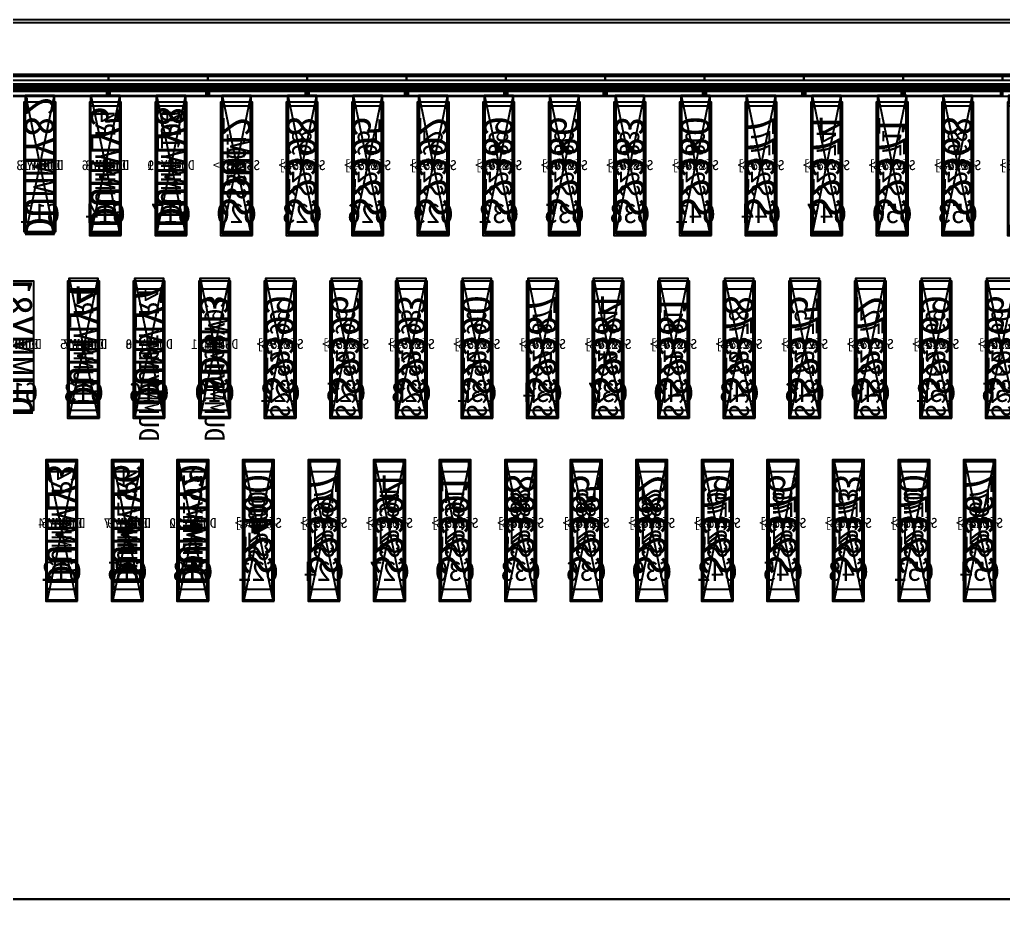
# Model space of a CAD drawing. Header units: millimetres. Extents: x 427 to 2444, y 137 to 817.
# Drawn here: x 1588.9266 to 1589.4217, y 288.8134 to 289.2604 of the extents above; entities that cross this region are included whole.
import ezdxf
from ezdxf.enums import TextEntityAlignment as Align

# ---------------------------------------------------------------- set-up
doc = ezdxf.new("R2010")
doc.units = ezdxf.units.MM
for name, color, linetype in [('L0', 211, 'Continuous'), ('L102', 91, 'Continuous'), ('L114', 213, 'Continuous'), ('L240', 60, 'Continuous'), ('L241', 200, 'Continuous'), ('L242', 51, 'Continuous'), ('L245', 53, 'Continuous'), ('L246', 93, 'Continuous'), ('L247', 13, 'Continuous'), ('L59', 140, 'Continuous'), ('L63', 4, 'Continuous'), ('L98', 150, 'Continuous')]:
    doc.layers.add(name, color=color, linetype=linetype)
doc.styles.add('txt', font='simhei.ttf')

# ---------------------------------------------------------------- blocks, each defined once
blk = doc.blocks.new('HX8394_F_PAD')
at = {"layer": 'L0'}
blk.add_lwpolyline([(-13.86, -0.4025), (-13.86, 0.4025), (13.86, 0.4025), (13.86, -0.4025), (-13.86, -0.4025)], close=True, dxfattribs=at)
at = {"layer": 'L241'}
blk.add_lwpolyline([(-13.9, -0.435), (-13.9, 0.435), (13.9, 0.435), (13.9, -0.435), (-13.9, -0.435)], close=True, dxfattribs=at)
at = {"layer": 'L242'}
for points in [[(13.166, 0.3285), (13.1645, 0.33), (13.1645, 0.392), (13.166, 0.3935), (13.179, 0.3935), (13.1805, 0.392), (13.1805, 0.33), (13.179, 0.3285), (13.166, 0.3285)], [(13.199, 0.3285), (13.1975, 0.33), (13.1975, 0.392), (13.199, 0.3935), (13.212, 0.3935), (13.2135, 0.392), (13.2135, 0.33), (13.212, 0.3285), (13.199, 0.3285)], [(13.232, 0.3285), (13.2305, 0.33), (13.2305, 0.392), (13.232, 0.3935), (13.245, 0.3935), (13.2465, 0.392), (13.2465, 0.33), (13.245, 0.3285), (13.232, 0.3285)], [(13.265, 0.3285), (13.2635, 0.33), (13.2635, 0.392), (13.265, 0.3935), (13.278, 0.3935), (13.2795, 0.392), (13.2795, 0.33), (13.278, 0.3285), (13.265, 0.3285)], [(13.298, 0.3285), (13.2965, 0.33), (13.2965, 0.392), (13.298, 0.3935), (13.311, 0.3935), (13.3125, 0.392), (13.3125, 0.33), (13.311, 0.3285), (13.298, 0.3285)], [(13.331, 0.3285), (13.3295, 0.33), (13.3295, 0.392), (13.331, 0.3935), (13.344, 0.3935), (13.3455, 0.392), (13.3455, 0.33), (13.344, 0.3285), (13.331, 0.3285)], [(13.364, 0.3285), (13.3625, 0.33), (13.3625, 0.392), (13.364, 0.3935), (13.377, 0.3935), (13.3785, 0.392), (13.3785, 0.33), (13.377, 0.3285), (13.364, 0.3285)], [(13.397, 0.3285), (13.3955, 0.33), (13.3955, 0.392), (13.397, 0.3935), (13.41, 0.3935), (13.4115, 0.392), (13.4115, 0.33), (13.41, 0.3285), (13.397, 0.3285)], [(13.43, 0.3285), (13.4285, 0.33), (13.4285, 0.392), (13.43, 0.3935), (13.443, 0.3935), (13.4445, 0.392), (13.4445, 0.33), (13.443, 0.3285), (13.43, 0.3285)], [(13.463, 0.3285), (13.4615, 0.33), (13.4615, 0.392), (13.463, 0.3935), (13.476, 0.3935), (13.4775, 0.392), (13.4775, 0.33), (13.476, 0.3285), (13.463, 0.3285)], [(13.496, 0.3285), (13.4945, 0.33), (13.4945, 0.392), (13.496, 0.3935), (13.509, 0.3935), (13.5105, 0.392), (13.5105, 0.33), (13.509, 0.3285), (13.496, 0.3285)], [(13.529, 0.3285), (13.5275, 0.33), (13.5275, 0.392), (13.529, 0.3935), (13.542, 0.3935), (13.5435, 0.392), (13.5435, 0.33), (13.542, 0.3285), (13.529, 0.3285)], [(13.562, 0.3285), (13.5605, 0.33), (13.5605, 0.392), (13.562, 0.3935), (13.575, 0.3935), (13.5765, 0.392), (13.5765, 0.33), (13.575, 0.3285), (13.562, 0.3285)], [(13.595, 0.3285), (13.5935, 0.33), (13.5935, 0.392), (13.595, 0.3935), (13.608, 0.3935), (13.6095, 0.392), (13.6095, 0.33), (13.608, 0.3285), (13.595, 0.3285)], [(13.144, 0.2385), (13.1425, 0.24), (13.1425, 0.302), (13.144, 0.3035), (13.157, 0.3035), (13.1585, 0.302), (13.1585, 0.24), (13.157, 0.2385), (13.144, 0.2385)], [(13.177, 0.2385), (13.1755, 0.24), (13.1755, 0.302), (13.177, 0.3035), (13.19, 0.3035), (13.1915, 0.302), (13.1915, 0.24), (13.19, 0.2385), (13.177, 0.2385)], [(13.21, 0.2385), (13.2085, 0.24), (13.2085, 0.302), (13.21, 0.3035), (13.223, 0.3035), (13.2245, 0.302), (13.2245, 0.24), (13.223, 0.2385), (13.21, 0.2385)], [(13.243, 0.2385), (13.2415, 0.24), (13.2415, 0.302), (13.243, 0.3035), (13.256, 0.3035), (13.2575, 0.302), (13.2575, 0.24), (13.256, 0.2385), (13.243, 0.2385)], [(13.276, 0.2385), (13.2745, 0.24), (13.2745, 0.302), (13.276, 0.3035), (13.289, 0.3035), (13.2905, 0.302), (13.2905, 0.24), (13.289, 0.2385), (13.276, 0.2385)], [(13.309, 0.2385), (13.3075, 0.24), (13.3075, 0.302), (13.309, 0.3035), (13.322, 0.3035), (13.3235, 0.302), (13.3235, 0.24), (13.322, 0.2385), (13.309, 0.2385)], [(13.342, 0.2385), (13.3405, 0.24), (13.3405, 0.302), (13.342, 0.3035), (13.355, 0.3035), (13.3565, 0.302), (13.3565, 0.24), (13.355, 0.2385), (13.342, 0.2385)], [(13.375, 0.2385), (13.3735, 0.24), (13.3735, 0.302), (13.375, 0.3035), (13.388, 0.3035), (13.3895, 0.302), (13.3895, 0.24), (13.388, 0.2385), (13.375, 0.2385)], [(13.408, 0.2385), (13.4065, 0.24), (13.4065, 0.302), (13.408, 0.3035), (13.421, 0.3035), (13.4225, 0.302), (13.4225, 0.24), (13.421, 0.2385), (13.408, 0.2385)], [(13.441, 0.2385), (13.4395, 0.24), (13.4395, 0.302), (13.441, 0.3035), (13.454, 0.3035), (13.4555, 0.302), (13.4555, 0.24), (13.454, 0.2385), (13.441, 0.2385)], [(13.474, 0.2385), (13.4725, 0.24), (13.4725, 0.302), (13.474, 0.3035), (13.487, 0.3035), (13.4885, 0.302), (13.4885, 0.24), (13.487, 0.2385), (13.474, 0.2385)], [(13.507, 0.2385), (13.5055, 0.24), (13.5055, 0.302), (13.507, 0.3035), (13.52, 0.3035), (13.5215, 0.302), (13.5215, 0.24), (13.52, 0.2385), (13.507, 0.2385)], [(13.54, 0.2385), (13.5385, 0.24), (13.5385, 0.302), (13.54, 0.3035), (13.553, 0.3035), (13.5545, 0.302), (13.5545, 0.24), (13.553, 0.2385), (13.54, 0.2385)], [(13.573, 0.2385), (13.5715, 0.24), (13.5715, 0.302), (13.573, 0.3035), (13.586, 0.3035), (13.5875, 0.302), (13.5875, 0.24), (13.586, 0.2385), (13.573, 0.2385)], [(13.606, 0.2385), (13.6045, 0.24), (13.6045, 0.302), (13.606, 0.3035), (13.619, 0.3035), (13.6205, 0.302), (13.6205, 0.24), (13.619, 0.2385), (13.606, 0.2385)], [(13.155, 0.1485), (13.1535, 0.15), (13.1535, 0.212), (13.155, 0.2135), (13.168, 0.2135), (13.1695, 0.212), (13.1695, 0.15), (13.168, 0.1485), (13.155, 0.1485)], [(13.188, 0.1485), (13.1865, 0.15), (13.1865, 0.212), (13.188, 0.2135), (13.201, 0.2135), (13.2025, 0.212), (13.2025, 0.15), (13.201, 0.1485), (13.188, 0.1485)], [(13.221, 0.1485), (13.2195, 0.15), (13.2195, 0.212), (13.221, 0.2135), (13.234, 0.2135), (13.2355, 0.212), (13.2355, 0.15), (13.234, 0.1485), (13.221, 0.1485)], [(13.254, 0.1485), (13.2525, 0.15), (13.2525, 0.212), (13.254, 0.2135), (13.267, 0.2135), (13.2685, 0.212), (13.2685, 0.15), (13.267, 0.1485), (13.254, 0.1485)], [(13.287, 0.1485), (13.2855, 0.15), (13.2855, 0.212), (13.287, 0.2135), (13.3, 0.2135), (13.3015, 0.212), (13.3015, 0.15), (13.3, 0.1485), (13.287, 0.1485)], [(13.32, 0.1485), (13.3185, 0.15), (13.3185, 0.212), (13.32, 0.2135), (13.333, 0.2135), (13.3345, 0.212), (13.3345, 0.15), (13.333, 0.1485), (13.32, 0.1485)], [(13.353, 0.1485), (13.3515, 0.15), (13.3515, 0.212), (13.353, 0.2135), (13.366, 0.2135), (13.3675, 0.212), (13.3675, 0.15), (13.366, 0.1485), (13.353, 0.1485)], [(13.386, 0.1485), (13.3845, 0.15), (13.3845, 0.212), (13.386, 0.2135), (13.399, 0.2135), (13.4005, 0.212), (13.4005, 0.15), (13.399, 0.1485), (13.386, 0.1485)], [(13.419, 0.1485), (13.4175, 0.15), (13.4175, 0.212), (13.419, 0.2135), (13.432, 0.2135), (13.4335, 0.212), (13.4335, 0.15), (13.432, 0.1485), (13.419, 0.1485)], [(13.452, 0.1485), (13.4505, 0.15), (13.4505, 0.212), (13.452, 0.2135), (13.465, 0.2135), (13.4665, 0.212), (13.4665, 0.15), (13.465, 0.1485), (13.452, 0.1485)], [(13.485, 0.1485), (13.4835, 0.15), (13.4835, 0.212), (13.485, 0.2135), (13.498, 0.2135), (13.4995, 0.212), (13.4995, 0.15), (13.498, 0.1485), (13.485, 0.1485)], [(13.518, 0.1485), (13.5165, 0.15), (13.5165, 0.212), (13.518, 0.2135), (13.531, 0.2135), (13.5325, 0.212), (13.5325, 0.15), (13.531, 0.1485), (13.518, 0.1485)], [(13.551, 0.1485), (13.5495, 0.15), (13.5495, 0.212), (13.551, 0.2135), (13.564, 0.2135), (13.5655, 0.212), (13.5655, 0.15), (13.564, 0.1485), (13.551, 0.1485)], [(13.584, 0.1485), (13.5825, 0.15), (13.5825, 0.212), (13.584, 0.2135), (13.597, 0.2135), (13.5985, 0.212), (13.5985, 0.15), (13.597, 0.1485), (13.584, 0.1485)], [(13.617, 0.1485), (13.6155, 0.15), (13.6155, 0.212), (13.617, 0.2135), (13.63, 0.2135), (13.6315, 0.212), (13.6315, 0.15), (13.63, 0.1485), (13.617, 0.1485)]]:
    blk.add_lwpolyline(points, close=True, dxfattribs=at)
at = {"layer": 'L247', "style": 'txt'}
for s, p in [('DUMMY_R4', (13.5685, 0.362666)), ('DUMMY_R4', (13.6015, 0.362666)), ('S2368', (13.1725, 0.362666)), ('S2371', (13.2055, 0.362666)), ('S2374', (13.2385, 0.362666)), ('S2377', (13.2715, 0.362666)), ('S2380', (13.3045, 0.362666)), ('S2383', (13.3375, 0.362666)), ('S2386', (13.3705, 0.362666)), ('S2389', (13.4035, 0.362666)), ('S2392', (13.4365, 0.362666)), ('S2395', (13.4695, 0.362666)), ('S2398', (13.5025, 0.362666)), ('SR1', (13.5355, 0.361)), ('DUMMY_R4', (13.5795, 0.272666)), ('DUMMY_R4', (13.6125, 0.272666)), ('DUMMY93', (13.5465, 0.272666)), ('S2366', (13.1505, 0.272666)), ('S2369', (13.1835, 0.272666)), ('S2372', (13.2165, 0.272666)), ('S2375', (13.2495, 0.272666)), ('S2378', (13.2825, 0.272666)), ('S2381', (13.3155, 0.272666)), ('S2384', (13.3485, 0.272666)), ('S2387', (13.3815, 0.272666)), ('S2390', (13.4145, 0.272666)), ('S2393', (13.4475, 0.272666)), ('S2396', (13.4805, 0.272666)), ('S2399', (13.5135, 0.272666)), ('DUMMY_R4', (13.5905, 0.182666)), ('DUMMY_R4', (13.6235, 0.182666)), ('DUMMY92', (13.5575, 0.182666)), ('S2367', (13.1615, 0.182666)), ('S2370', (13.1945, 0.182666)), ('S2373', (13.2275, 0.182666)), ('S2376', (13.2605, 0.182666)), ('S2379', (13.2935, 0.182666)), ('S2382', (13.3265, 0.182666)), ('S2385', (13.3595, 0.182666)), ('S2388', (13.3925, 0.182666)), ('S2391', (13.4255, 0.182666)), ('S2394', (13.4585, 0.182666)), ('S2397', (13.4915, 0.182666)), ('S2400', (13.5245, 0.181))]:
    blk.add_text(s, height=0.01, rotation=90, dxfattribs=at).set_placement(p, align=Align.MIDDLE_CENTER)
blk = doc.blocks.new('NTBUMP_65X16')
at = {"layer": 'L242'}
blk.add_lwpolyline([(-0.008, -0.0325), (-0.008, 0.0325), (0.008, 0.0325), (0.008, -0.0325), (-0.008, -0.0325)], close=True, dxfattribs=at)
blk = doc.blocks.new('ILI9881C_AA_NTBUMP_PM_875UM')
at = {"layer": 'L241'}
blk.add_lwpolyline([(-13.92, -0.4375), (-13.92, 0.4375), (13.92, 0.4375), (13.92, -0.4375), (-13.92, -0.4375)], close=True, dxfattribs=at)
at = {"rotation": 180}
for p in [(13.1725, 0.365), (13.2055, 0.365), (13.2385, 0.365), (13.2715, 0.365), (13.3045, 0.365), (13.3375, 0.365), (13.3705, 0.365), (13.4035, 0.365), (13.4365, 0.365), (13.4695, 0.365), (13.5025, 0.365), (13.5355, 0.365), (13.5685, 0.365), (13.6015, 0.365), (13.6345, 0.365), (13.1505, 0.275), (13.1835, 0.275), (13.2165, 0.275), (13.2495, 0.275), (13.2825, 0.275), (13.3155, 0.275), (13.3485, 0.275), (13.3815, 0.275), (13.4145, 0.275), (13.4475, 0.275), (13.4805, 0.275), (13.5135, 0.275), (13.5465, 0.275), (13.5795, 0.275), (13.6125, 0.275), (13.6455, 0.275), (13.1615, 0.185), (13.1945, 0.185), (13.2275, 0.185), (13.2605, 0.185), (13.2935, 0.185), (13.3265, 0.185), (13.3595, 0.185), (13.3925, 0.185), (13.4255, 0.185), (13.4585, 0.185), (13.4915, 0.185), (13.5245, 0.185), (13.5575, 0.185), (13.5905, 0.185), (13.6235, 0.185)]:
    blk.add_blockref('NTBUMP_65X16', p, dxfattribs=at)
at = {"layer": 'L246', "style": 'txt'}
for s, p in [('DUMMY82', (13.6345, 0.365)), ('DUMMY8', (13.5685, 0.365)), ('DUMMY5', (13.6015, 0.365)), ('S2368', (13.1725, 0.365)), ('S2371', (13.2055, 0.365)), ('S2374', (13.2385, 0.365)), ('S2377', (13.2715, 0.365)), ('S2380', (13.3045, 0.365)), ('S2383', (13.3375, 0.365)), ('S2386', (13.3705, 0.365)), ('S2389', (13.4035, 0.365)), ('S2392', (13.4365, 0.365)), ('S2395', (13.4695, 0.365)), ('S2398', (13.5025, 0.365)), ('SDUM2', (13.5355, 0.365)), ('DUMMY81', (13.6455, 0.275)), ('DUMMY7', (13.5795, 0.275)), ('DUMMY4', (13.6125, 0.275)), ('S2366', (13.1505, 0.275)), ('S2369', (13.1835, 0.275)), ('S2372', (13.2165, 0.275)), ('S2375', (13.2495, 0.275)), ('S2378', (13.2825, 0.275)), ('S2381', (13.3155, 0.275)), ('S2384', (13.3485, 0.275)), ('S2387', (13.3815, 0.275)), ('S2390', (13.4145, 0.275)), ('S2393', (13.4475, 0.275)), ('S2396', (13.4805, 0.275)), ('S2399', (13.5135, 0.275)), ('SDUM3', (13.5465, 0.275)), ('DUMMY9', (13.5575, 0.185)), ('DUMMY6', (13.5905, 0.185)), ('DUMMY3', (13.6235, 0.185)), ('S2367', (13.1615, 0.185)), ('S2370', (13.1945, 0.185)), ('S2373', (13.2275, 0.185)), ('S2376', (13.2605, 0.185)), ('S2379', (13.2935, 0.185)), ('S2382', (13.3265, 0.185)), ('S2385', (13.3595, 0.185)), ('S2388', (13.3925, 0.185)), ('S2391', (13.4255, 0.185)), ('S2394', (13.4585, 0.185)), ('S2397', (13.4915, 0.185)), ('S2400', (13.5245, 0.185))]:
    blk.add_text(s, height=0.015, rotation=90, dxfattribs=at).set_placement(p, align=Align.MIDDLE_CENTER)
for s, p in [('653', (13.1725, 0.341666)), ('650', (13.2055, 0.341666)), ('647', (13.2385, 0.341666)), ('644', (13.2715, 0.341666)), ('641', (13.3045, 0.341666)), ('638', (13.3375, 0.341666)), ('635', (13.3705, 0.341666)), ('632', (13.4035, 0.341666)), ('629', (13.4365, 0.341666)), ('626', (13.4695, 0.341666)), ('623', (13.5025, 0.341666)), ('620', (13.5355, 0.341666)), ('617', (13.5685, 0.341666)), ('614', (13.6015, 0.341666)), ('611', (13.6345, 0.341666)), ('655', (13.1505, 0.251666)), ('652', (13.1835, 0.251666)), ('649', (13.2165, 0.251666)), ('646', (13.2495, 0.251666)), ('643', (13.2825, 0.251666)), ('640', (13.3155, 0.251666)), ('637', (13.3485, 0.251666)), ('634', (13.3815, 0.251666)), ('631', (13.4145, 0.251666)), ('628', (13.4475, 0.251666)), ('625', (13.4805, 0.251666)), ('622', (13.5135, 0.251666)), ('619', (13.5465, 0.251666)), ('616', (13.5795, 0.251666)), ('613', (13.6125, 0.251666)), ('610', (13.6455, 0.251666)), ('654', (13.1615, 0.161666)), ('651', (13.1945, 0.161666)), ('648', (13.2275, 0.161666)), ('645', (13.2605, 0.161666)), ('642', (13.2935, 0.161666)), ('639', (13.3265, 0.161666)), ('636', (13.3595, 0.161666)), ('633', (13.3925, 0.161666)), ('630', (13.4255, 0.161666)), ('627', (13.4585, 0.161666)), ('624', (13.4915, 0.161666)), ('621', (13.5245, 0.161666)), ('618', (13.5575, 0.161666)), ('615', (13.5905, 0.161666)), ('612', (13.6235, 0.161666))]:
    blk.add_text(s, height=0.01, dxfattribs=at).set_placement(p, align=Align.MIDDLE_CENTER)
blk = doc.blocks.new('OUT_3BUMP')
at = {"layer": 'L242'}
for points in [[(0, 0.206), (0, 0.271), (0.016, 0.271), (0.016, 0.206), (0, 0.206)], [(0.011, 0.116), (0.011, 0.181), (0.027, 0.181), (0.027, 0.116), (0.011, 0.116)], [(0.022, 0.026), (0.022, 0.091), (0.038, 0.091), (0.038, 0.026), (0.022, 0.026)]]:
    blk.add_lwpolyline(points, close=True, dxfattribs=at)
blk = doc.blocks.new('JD9365Z_PAD_20170829_Y880')
at = {"layer": 'L241'}
blk.add_lwpolyline([(-13.95, -0.41), (-13.95, 0.41), (13.95, 0.41), (13.95, -0.41), (-13.95, -0.41)], close=True, dxfattribs=at)
at = {"row_count": 1, "column_count": 372, "row_spacing": 0.245, "column_spacing": 0.033}
blk.add_blockref('OUT_3BUMP', (1.3835, 0.13), dxfattribs=at)
at = {"layer": 'L240', "style": 'txt'}
for s, p in [('S[2125]', (13.1395, 0.369333)), ('S[2128]', (13.1725, 0.369333)), ('S[2131]', (13.2055, 0.369333)), ('S[2134]', (13.2385, 0.369333)), ('S[2137]', (13.2715, 0.369333)), ('S[2140]', (13.3045, 0.369333)), ('S[2143]', (13.3375, 0.369333)), ('S[2146]', (13.3705, 0.369333)), ('S[2149]', (13.4035, 0.369333)), ('S[2152]', (13.4365, 0.369333)), ('S[2155]', (13.4695, 0.369333)), ('S[2158]', (13.5025, 0.369333)), ('SZ[3]', (13.5355, 0.369333)), ('DUMMY19', (13.5685, 0.369333)), ('DUMMY16', (13.6015, 0.369333)), ('DUMMY13', (13.6345, 0.369333)), ('S[2126]', (13.1505, 0.279333)), ('S[2129]', (13.1835, 0.279333)), ('S[2132]', (13.2165, 0.279333)), ('S[2135]', (13.2495, 0.279333)), ('S[2138]', (13.2825, 0.279333)), ('S[2141]', (13.3155, 0.279333)), ('S[2144]', (13.3485, 0.279333)), ('S[2147]', (13.3815, 0.279333)), ('S[2150]', (13.4145, 0.279333)), ('S[2153]', (13.4475, 0.279333)), ('S[2156]', (13.4805, 0.279333)), ('S[2159]', (13.5135, 0.279333)), ('DUMMY21', (13.5465, 0.279333)), ('DUMMY18', (13.5795, 0.279333)), ('DUMMY15', (13.6125, 0.279333)), ('DUMMY12', (13.6455, 0.279333)), ('S[2127]', (13.1615, 0.189333)), ('S[2130]', (13.1945, 0.189333)), ('S[2133]', (13.2275, 0.189333)), ('S[2136]', (13.2605, 0.189333)), ('S[2139]', (13.2935, 0.189333)), ('S[2142]', (13.3265, 0.189333)), ('S[2145]', (13.3595, 0.189333)), ('S[2148]', (13.3925, 0.189333)), ('S[2151]', (13.4255, 0.189333)), ('S[2154]', (13.4585, 0.189333)), ('S[2157]', (13.4915, 0.189333)), ('S[2160]', (13.5245, 0.189333)), ('DUMMY20', (13.5575, 0.189333)), ('DUMMY17', (13.5905, 0.189333)), ('DUMMY14', (13.6235, 0.189333))]:
    blk.add_text(s, height=0.005, dxfattribs=at).set_placement(p, align=Align.MIDDLE_CENTER)
blk = doc.blocks.new('NV3052C3P_BUMP_ORI_20190911')
at = {"layer": 'L241'}
blk.add_lwpolyline([(-13.8, -0.398), (-13.8, 0.398), (13.8, 0.398), (13.8, -0.398), (-13.8, -0.398)], close=True, dxfattribs=at)
at = {"layer": 'L242'}
for points in [[(13.1645, 0.32), (13.1645, 0.385), (13.1805, 0.385), (13.1805, 0.32), (13.1645, 0.32)], [(13.1975, 0.32), (13.1975, 0.385), (13.2135, 0.385), (13.2135, 0.32), (13.1975, 0.32)], [(13.2305, 0.32), (13.2305, 0.385), (13.2465, 0.385), (13.2465, 0.32), (13.2305, 0.32)], [(13.2635, 0.32), (13.2635, 0.385), (13.2795, 0.385), (13.2795, 0.32), (13.2635, 0.32)], [(13.2965, 0.32), (13.2965, 0.385), (13.3125, 0.385), (13.3125, 0.32), (13.2965, 0.32)], [(13.3295, 0.32), (13.3295, 0.385), (13.3455, 0.385), (13.3455, 0.32), (13.3295, 0.32)], [(13.3625, 0.32), (13.3625, 0.385), (13.3785, 0.385), (13.3785, 0.32), (13.3625, 0.32)], [(13.3955, 0.32), (13.3955, 0.385), (13.4115, 0.385), (13.4115, 0.32), (13.3955, 0.32)], [(13.4285, 0.32), (13.4285, 0.385), (13.4445, 0.385), (13.4445, 0.32), (13.4285, 0.32)], [(13.4615, 0.32), (13.4615, 0.385), (13.4775, 0.385), (13.4775, 0.32), (13.4615, 0.32)], [(13.4945, 0.32), (13.4945, 0.385), (13.5105, 0.385), (13.5105, 0.32), (13.4945, 0.32)], [(13.5275, 0.32), (13.5275, 0.385), (13.5435, 0.385), (13.5435, 0.32), (13.5275, 0.32)], [(13.5605, 0.32), (13.5605, 0.385), (13.5765, 0.385), (13.5765, 0.32), (13.5605, 0.32)], [(13.5935, 0.32), (13.5935, 0.385), (13.6095, 0.385), (13.6095, 0.32), (13.5935, 0.32)], [(13.6265, 0.32), (13.6265, 0.385), (13.6425, 0.385), (13.6425, 0.32), (13.6265, 0.32)], [(13.1425, 0.23), (13.1425, 0.295), (13.1585, 0.295), (13.1585, 0.23), (13.1425, 0.23)], [(13.1755, 0.23), (13.1755, 0.295), (13.1915, 0.295), (13.1915, 0.23), (13.1755, 0.23)], [(13.2085, 0.23), (13.2085, 0.295), (13.2245, 0.295), (13.2245, 0.23), (13.2085, 0.23)], [(13.2415, 0.23), (13.2415, 0.295), (13.2575, 0.295), (13.2575, 0.23), (13.2415, 0.23)], [(13.2745, 0.23), (13.2745, 0.295), (13.2905, 0.295), (13.2905, 0.23), (13.2745, 0.23)], [(13.3075, 0.23), (13.3075, 0.295), (13.3235, 0.295), (13.3235, 0.23), (13.3075, 0.23)], [(13.3405, 0.23), (13.3405, 0.295), (13.3565, 0.295), (13.3565, 0.23), (13.3405, 0.23)], [(13.3735, 0.23), (13.3735, 0.295), (13.3895, 0.295), (13.3895, 0.23), (13.3735, 0.23)], [(13.4065, 0.23), (13.4065, 0.295), (13.4225, 0.295), (13.4225, 0.23), (13.4065, 0.23)], [(13.4395, 0.23), (13.4395, 0.295), (13.4555, 0.295), (13.4555, 0.23), (13.4395, 0.23)], [(13.4725, 0.23), (13.4725, 0.295), (13.4885, 0.295), (13.4885, 0.23), (13.4725, 0.23)], [(13.5055, 0.23), (13.5055, 0.295), (13.5215, 0.295), (13.5215, 0.23), (13.5055, 0.23)], [(13.5385, 0.23), (13.5385, 0.295), (13.5545, 0.295), (13.5545, 0.23), (13.5385, 0.23)], [(13.5715, 0.23), (13.5715, 0.295), (13.5875, 0.295), (13.5875, 0.23), (13.5715, 0.23)], [(13.6045, 0.23), (13.6045, 0.295), (13.6205, 0.295), (13.6205, 0.23), (13.6045, 0.23)], [(13.6375, 0.23), (13.6375, 0.295), (13.6535, 0.295), (13.6535, 0.23), (13.6375, 0.23)], [(13.1535, 0.14), (13.1535, 0.205), (13.1695, 0.205), (13.1695, 0.14), (13.1535, 0.14)], [(13.1865, 0.14), (13.1865, 0.205), (13.2025, 0.205), (13.2025, 0.14), (13.1865, 0.14)], [(13.2195, 0.14), (13.2195, 0.205), (13.2355, 0.205), (13.2355, 0.14), (13.2195, 0.14)], [(13.2525, 0.14), (13.2525, 0.205), (13.2685, 0.205), (13.2685, 0.14), (13.2525, 0.14)], [(13.2855, 0.14), (13.2855, 0.205), (13.3015, 0.205), (13.3015, 0.14), (13.2855, 0.14)], [(13.3185, 0.14), (13.3185, 0.205), (13.3345, 0.205), (13.3345, 0.14), (13.3185, 0.14)], [(13.3515, 0.14), (13.3515, 0.205), (13.3675, 0.205), (13.3675, 0.14), (13.3515, 0.14)], [(13.3845, 0.14), (13.3845, 0.205), (13.4005, 0.205), (13.4005, 0.14), (13.3845, 0.14)], [(13.4175, 0.14), (13.4175, 0.205), (13.4335, 0.205), (13.4335, 0.14), (13.4175, 0.14)], [(13.4505, 0.14), (13.4505, 0.205), (13.4665, 0.205), (13.4665, 0.14), (13.4505, 0.14)], [(13.4835, 0.14), (13.4835, 0.205), (13.4995, 0.205), (13.4995, 0.14), (13.4835, 0.14)], [(13.5165, 0.14), (13.5165, 0.205), (13.5325, 0.205), (13.5325, 0.14), (13.5165, 0.14)], [(13.5495, 0.14), (13.5495, 0.205), (13.5655, 0.205), (13.5655, 0.14), (13.5495, 0.14)], [(13.5825, 0.14), (13.5825, 0.205), (13.5985, 0.205), (13.5985, 0.14), (13.5825, 0.14)], [(13.6155, 0.14), (13.6155, 0.205), (13.6315, 0.205), (13.6315, 0.14), (13.6155, 0.14)]]:
    blk.add_lwpolyline(points, close=True, dxfattribs=at)
at = {"layer": 'L245', "style": 'txt'}
for s, p in [('S<2365>', (13.139473, 0.353333)), ('S<2368>', (13.172473, 0.353333)), ('S<2371>', (13.205473, 0.353333)), ('S<2374>', (13.238473, 0.353333)), ('S<2377>', (13.271473, 0.353333)), ('S<2380>', (13.304473, 0.353333)), ('S<2383>', (13.337473, 0.353333)), ('S<2386>', (13.370473, 0.353333)), ('S<2389>', (13.403473, 0.353333)), ('S<2392>', (13.436473, 0.353333)), ('S<2395>', (13.469473, 0.353333)), ('S<2398>', (13.502473, 0.353333)), ('S<2401>', (13.535473, 0.353333)), ('DUMMY11', (13.568473, 0.353333)), ('DUMMY8', (13.601473, 0.353333)), ('DUMMY5', (13.634473, 0.353333)), ('S<2366>', (13.150473, 0.263333)), ('S<2369>', (13.183473, 0.263333)), ('S<2372>', (13.216473, 0.263333)), ('S<2375>', (13.249473, 0.263333)), ('S<2378>', (13.282473, 0.263333)), ('S<2381>', (13.315473, 0.263333)), ('S<2384>', (13.348473, 0.263333)), ('S<2387>', (13.381473, 0.263333)), ('S<2390>', (13.414473, 0.263333)), ('S<2393>', (13.447473, 0.263333)), ('S<2396>', (13.480473, 0.263333)), ('S<2399>', (13.513473, 0.263333)), ('SDUM3', (13.546473, 0.263333)), ('DUMMY10', (13.579473, 0.263333)), ('DUMMY7', (13.612473, 0.263333)), ('DUMMY4', (13.645473, 0.263333)), ('S<2367>', (13.161473, 0.173333)), ('S<2370>', (13.194473, 0.173333)), ('S<2373>', (13.227473, 0.173333)), ('S<2376>', (13.260473, 0.173333)), ('S<2379>', (13.293473, 0.173333)), ('S<2382>', (13.326473, 0.173333)), ('S<2385>', (13.359473, 0.173333)), ('S<2388>', (13.392473, 0.173333)), ('S<2391>', (13.425473, 0.173333)), ('S<2394>', (13.458473, 0.173333)), ('S<2397>', (13.491473, 0.173333)), ('S<2400>', (13.524473, 0.173333)), ('DUMMY12', (13.557473, 0.173333)), ('DUMMY9', (13.590473, 0.173333)), ('DUMMY6', (13.623473, 0.173333))]:
    blk.add_text(s, height=0.005, dxfattribs=at).set_placement(p, align=Align.MIDDLE_CENTER)
blk = doc.blocks.new('BUMP_14_65')
at = {"layer": 'L242'}
blk.add_lwpolyline([(-0.007, -0.022), (-0.007, 0.043), (0.007, 0.043), (0.007, -0.022), (-0.007, -0.022)], close=True, dxfattribs=at)
blk = doc.blocks.new('FL11283_A_OTHER')
at = {"layer": 'L102'}
blk.add_lwpolyline([(0, 0), (0, 0.41), (13.86, 0.41), (13.86, 0), (0, 0)], close=True, dxfattribs=at)
at = {"layer": 'L241'}
blk.add_lwpolyline([(-13.86, -0.41), (-13.86, 0.41), (13.86, 0.41), (13.86, 0.404), (-13.854, 0.404), (-13.854, -0.404), (13.854, -0.404), (13.854, 0.404), (13.86, 0.404), (13.86, -0.41), (-13.86, -0.41)], close=True, dxfattribs=at)
at = {"layer": 'L59'}
for points in [[(-13.86, -0.41), (-13.86, 0.41), (13.86, 0.41), (13.86, -0.41), (-13.86, -0.41)], [(0, -0.41), (0, 0), (13.86, 0), (13.86, -0.41), (0, -0.41)]]:
    blk.add_lwpolyline(points, close=True, dxfattribs=at)
for p in [(13.1725, 0.358), (13.2055, 0.358), (13.2385, 0.358), (13.2715, 0.358), (13.3045, 0.358), (13.3375, 0.358), (13.3705, 0.358), (13.4035, 0.358), (13.4365, 0.358), (13.4695, 0.358), (13.5025, 0.358), (13.5355, 0.358), (13.5685, 0.358), (13.1505, 0.268), (13.1835, 0.268), (13.2165, 0.268), (13.2495, 0.268), (13.2825, 0.268), (13.3155, 0.268), (13.3485, 0.268), (13.3815, 0.268), (13.4145, 0.268), (13.4475, 0.268), (13.4805, 0.268), (13.5135, 0.268), (13.5465, 0.268), (13.5795, 0.268), (13.1615, 0.178), (13.1945, 0.178), (13.2275, 0.178), (13.2605, 0.178), (13.2935, 0.178), (13.3265, 0.178), (13.3595, 0.178), (13.3925, 0.178), (13.4255, 0.178), (13.4585, 0.178), (13.4915, 0.178), (13.5245, 0.178), (13.5575, 0.178), (13.5905, 0.178)]:
    blk.add_blockref('BUMP_14_65', p)
at = {"layer": 'L102', "style": 'txt'}
for s, p in [('DUMMY196', (13.5685, 0.370166)), ('S2368', (13.1725, 0.370166)), ('S2371', (13.2055, 0.370166)), ('S2374', (13.2385, 0.370166)), ('S2377', (13.2715, 0.370166)), ('S2380', (13.3045, 0.370166)), ('S2383', (13.3375, 0.370166)), ('S2386', (13.3705, 0.370166)), ('S2389', (13.4035, 0.370166)), ('S2392', (13.4365, 0.370166)), ('S2395', (13.4695, 0.370166)), ('S2398', (13.5025, 0.370166)), ('S2401', (13.5355, 0.3685)), ('DUMMY198', (13.5465, 0.2575)), ('DUMMY195', (13.5795, 0.2575)), ('S2366', (13.1505, 0.259166)), ('S2369', (13.1835, 0.259166)), ('S2372', (13.2165, 0.259166)), ('S2375', (13.2495, 0.259166)), ('S2378', (13.2825, 0.259166)), ('S2381', (13.3155, 0.259166)), ('S2384', (13.3485, 0.259166)), ('S2387', (13.3815, 0.259166)), ('S2390', (13.4145, 0.259166)), ('S2393', (13.4475, 0.259166)), ('S2396', (13.4805, 0.259166)), ('S2399', (13.5135, 0.259166)), ('DUMMY197', (13.5575, 0.1865)), ('DUMMY194', (13.5905, 0.1865)), ('S2367', (13.1615, 0.188166)), ('S2370', (13.1945, 0.188166)), ('S2373', (13.2275, 0.188166)), ('S2376', (13.2605, 0.188166)), ('S2379', (13.2935, 0.188166)), ('S2382', (13.3265, 0.188166)), ('S2385', (13.3595, 0.188166)), ('S2388', (13.3925, 0.188166)), ('S2391', (13.4255, 0.188166)), ('S2394', (13.4585, 0.188166)), ('S2397', (13.4915, 0.188166)), ('S2400', (13.5245, 0.1865))]:
    blk.add_text(s, height=0.01, rotation=90, dxfattribs=at).set_placement(p, align=Align.MIDDLE_CENTER)
blk = doc.blocks.new('GC9702_LCDPAD_BUMP')
at = {"layer": 'L242'}
blk.add_lwpolyline([(-0.008, -0.0325), (-0.008, 0.0325), (0.008, 0.0325), (0.008, -0.0325), (-0.008, -0.0325)], close=True, dxfattribs=at)
blk = doc.blocks.new('GC9702_BUMP_NOCOMPENSATION')
at = {"layer": 'L114', "const_width": 0.004}
for points in [[(13.1, 0.378), (13.15, 0.378)], [(13.1, 0.378), (13.15, 0.378)], [(13.1, 0.378), (13.15, 0.378)], [(13.1, 0.378), (13.15, 0.378)], [(13.15, 0.378), (13.2, 0.378)], [(13.15, 0.378), (13.2, 0.378)], [(13.15, 0.378), (13.2, 0.378)], [(13.15, 0.378), (13.2, 0.378)], [(13.2, 0.378), (13.25, 0.378)], [(13.2, 0.378), (13.25, 0.378)], [(13.2, 0.378), (13.25, 0.378)], [(13.2, 0.378), (13.25, 0.378)], [(13.25, 0.378), (13.3, 0.378)], [(13.25, 0.378), (13.3, 0.378)], [(13.25, 0.378), (13.3, 0.378)], [(13.25, 0.378), (13.3, 0.378)], [(13.3, 0.378), (13.35, 0.378)], [(13.3, 0.378), (13.35, 0.378)], [(13.3, 0.378), (13.35, 0.378)], [(13.3, 0.378), (13.35, 0.378)], [(13.35, 0.378), (13.4, 0.378)], [(13.35, 0.378), (13.4, 0.378)], [(13.35, 0.378), (13.4, 0.378)], [(13.35, 0.378), (13.4, 0.378)], [(13.4, 0.378), (13.45, 0.378)], [(13.4, 0.378), (13.45, 0.378)], [(13.4, 0.378), (13.45, 0.378)], [(13.4, 0.378), (13.45, 0.378)], [(13.45, 0.378), (13.5, 0.378)], [(13.45, 0.378), (13.5, 0.378)], [(13.45, 0.378), (13.5, 0.378)], [(13.45, 0.378), (13.5, 0.378)], [(13.5, 0.378), (13.55, 0.378)], [(13.5, 0.378), (13.55, 0.378)], [(13.5, 0.378), (13.55, 0.378)], [(13.5, 0.378), (13.55, 0.378)], [(13.55, 0.378), (13.6, 0.378)], [(13.55, 0.378), (13.6, 0.378)], [(13.55, 0.378), (13.6, 0.378)], [(13.55, 0.378), (13.6, 0.378)], [(13.6, 0.378), (13.65, 0.378)], [(13.6, 0.378), (13.65, 0.378)], [(13.6, 0.378), (13.65, 0.378)], [(13.6, 0.378), (13.65, 0.378)]]:
    blk.add_lwpolyline(points, dxfattribs=at)
at = {"layer": 'L114'}
for points in [[(13.1, 0.374), (13.1, 0.38), (13.15, 0.38), (13.15, 0.374), (13.1, 0.374)], [(13.1, 0.374), (13.1, 0.38), (13.15, 0.38), (13.15, 0.374), (13.1, 0.374)], [(13.15, 0.374), (13.15, 0.38), (13.2, 0.38), (13.2, 0.374), (13.15, 0.374)], [(13.15, 0.374), (13.15, 0.38), (13.2, 0.38), (13.2, 0.374), (13.15, 0.374)], [(13.15074, 0.37443), (13.15074, 0.379), (13.19918, 0.379), (13.19918, 0.37443), (13.15074, 0.37443)], [(13.15074, 0.37443), (13.15074, 0.379), (13.19918, 0.379), (13.19918, 0.37443), (13.15074, 0.37443)], [(13.2, 0.374), (13.2, 0.38), (13.25, 0.38), (13.25, 0.374), (13.2, 0.374)], [(13.2, 0.374), (13.2, 0.38), (13.25, 0.38), (13.25, 0.374), (13.2, 0.374)], [(13.20074, 0.37443), (13.20074, 0.379), (13.24918, 0.379), (13.24918, 0.37443), (13.20074, 0.37443)], [(13.20074, 0.37443), (13.20074, 0.379), (13.24918, 0.379), (13.24918, 0.37443), (13.20074, 0.37443)], [(13.25, 0.374), (13.25, 0.38), (13.3, 0.38), (13.3, 0.374), (13.25, 0.374)], [(13.25, 0.374), (13.25, 0.38), (13.3, 0.38), (13.3, 0.374), (13.25, 0.374)], [(13.25074, 0.37443), (13.25074, 0.379), (13.29918, 0.379), (13.29918, 0.37443), (13.25074, 0.37443)], [(13.25074, 0.37443), (13.25074, 0.379), (13.29918, 0.379), (13.29918, 0.37443), (13.25074, 0.37443)], [(13.3, 0.374), (13.3, 0.38), (13.35, 0.38), (13.35, 0.374), (13.3, 0.374)], [(13.3, 0.374), (13.3, 0.38), (13.35, 0.38), (13.35, 0.374), (13.3, 0.374)], [(13.30074, 0.37443), (13.30074, 0.379), (13.34918, 0.379), (13.34918, 0.37443), (13.30074, 0.37443)], [(13.30074, 0.37443), (13.30074, 0.379), (13.34918, 0.379), (13.34918, 0.37443), (13.30074, 0.37443)], [(13.35, 0.374), (13.35, 0.38), (13.4, 0.38), (13.4, 0.374), (13.35, 0.374)], [(13.35, 0.374), (13.35, 0.38), (13.4, 0.38), (13.4, 0.374), (13.35, 0.374)], [(13.35074, 0.37443), (13.35074, 0.379), (13.39918, 0.379), (13.39918, 0.37443), (13.35074, 0.37443)], [(13.35074, 0.37443), (13.35074, 0.379), (13.39918, 0.379), (13.39918, 0.37443), (13.35074, 0.37443)], [(13.4, 0.374), (13.4, 0.38), (13.45, 0.38), (13.45, 0.374), (13.4, 0.374)], [(13.4, 0.374), (13.4, 0.38), (13.45, 0.38), (13.45, 0.374), (13.4, 0.374)], [(13.40074, 0.37443), (13.40074, 0.379), (13.44918, 0.379), (13.44918, 0.37443), (13.40074, 0.37443)], [(13.40074, 0.37443), (13.40074, 0.379), (13.44918, 0.379), (13.44918, 0.37443), (13.40074, 0.37443)], [(13.45, 0.374), (13.45, 0.38), (13.5, 0.38), (13.5, 0.374), (13.45, 0.374)], [(13.45, 0.374), (13.45, 0.38), (13.5, 0.38), (13.5, 0.374), (13.45, 0.374)], [(13.45074, 0.37443), (13.45074, 0.379), (13.49918, 0.379), (13.49918, 0.37443), (13.45074, 0.37443)], [(13.45074, 0.37443), (13.45074, 0.379), (13.49918, 0.379), (13.49918, 0.37443), (13.45074, 0.37443)], [(13.5, 0.374), (13.5, 0.38), (13.55, 0.38), (13.55, 0.374), (13.5, 0.374)], [(13.5, 0.374), (13.5, 0.38), (13.55, 0.38), (13.55, 0.374), (13.5, 0.374)], [(13.50074, 0.37443), (13.50074, 0.379), (13.54918, 0.379), (13.54918, 0.37443), (13.50074, 0.37443)], [(13.50074, 0.37443), (13.50074, 0.379), (13.54918, 0.379), (13.54918, 0.37443), (13.50074, 0.37443)], [(13.55, 0.374), (13.55, 0.38), (13.6, 0.38), (13.6, 0.374), (13.55, 0.374)], [(13.55, 0.374), (13.55, 0.38), (13.6, 0.38), (13.6, 0.374), (13.55, 0.374)], [(13.55074, 0.37443), (13.55074, 0.379), (13.59918, 0.379), (13.59918, 0.37443), (13.55074, 0.37443)], [(13.55074, 0.37443), (13.55074, 0.379), (13.59918, 0.379), (13.59918, 0.37443), (13.55074, 0.37443)], [(13.6, 0.374), (13.6, 0.38), (13.65, 0.38), (13.65, 0.374), (13.6, 0.374)], [(13.6, 0.374), (13.6, 0.38), (13.65, 0.38), (13.65, 0.374), (13.6, 0.374)], [(13.60074, 0.37443), (13.60074, 0.379), (13.64918, 0.379), (13.64918, 0.37443), (13.60074, 0.37443)], [(13.60074, 0.37443), (13.60074, 0.379), (13.64918, 0.379), (13.64918, 0.37443), (13.60074, 0.37443)]]:
    blk.add_lwpolyline(points, close=True, dxfattribs=at)
at = {"layer": 'L241'}
for points in [[(13.1, 0.382), (13.1, 0.385), (13.15, 0.385), (13.15, 0.382), (13.1, 0.382)], [(13.1, 0.382), (13.1, 0.385), (13.15, 0.385), (13.15, 0.382), (13.1, 0.382)], [(13.15, 0.382), (13.15, 0.385), (13.2, 0.385), (13.2, 0.382), (13.15, 0.382)], [(13.15, 0.382), (13.15, 0.385), (13.2, 0.385), (13.2, 0.382), (13.15, 0.382)], [(13.2, 0.382), (13.2, 0.385), (13.25, 0.385), (13.25, 0.382), (13.2, 0.382)], [(13.2, 0.382), (13.2, 0.385), (13.25, 0.385), (13.25, 0.382), (13.2, 0.382)], [(13.25, 0.382), (13.25, 0.385), (13.3, 0.385), (13.3, 0.382), (13.25, 0.382)], [(13.25, 0.382), (13.25, 0.385), (13.3, 0.385), (13.3, 0.382), (13.25, 0.382)], [(13.3, 0.382), (13.3, 0.385), (13.35, 0.385), (13.35, 0.382), (13.3, 0.382)], [(13.3, 0.382), (13.3, 0.385), (13.35, 0.385), (13.35, 0.382), (13.3, 0.382)], [(13.35, 0.382), (13.35, 0.385), (13.4, 0.385), (13.4, 0.382), (13.35, 0.382)], [(13.35, 0.382), (13.35, 0.385), (13.4, 0.385), (13.4, 0.382), (13.35, 0.382)], [(13.4, 0.382), (13.4, 0.385), (13.45, 0.385), (13.45, 0.382), (13.4, 0.382)], [(13.4, 0.382), (13.4, 0.385), (13.45, 0.385), (13.45, 0.382), (13.4, 0.382)], [(13.45, 0.382), (13.45, 0.385), (13.5, 0.385), (13.5, 0.382), (13.45, 0.382)], [(13.45, 0.382), (13.45, 0.385), (13.5, 0.385), (13.5, 0.382), (13.45, 0.382)], [(13.5, 0.382), (13.5, 0.385), (13.55, 0.385), (13.55, 0.382), (13.5, 0.382)], [(13.5, 0.382), (13.5, 0.385), (13.55, 0.385), (13.55, 0.382), (13.5, 0.382)], [(13.55, 0.382), (13.55, 0.385), (13.6, 0.385), (13.6, 0.382), (13.55, 0.382)], [(13.55, 0.382), (13.55, 0.385), (13.6, 0.385), (13.6, 0.382), (13.55, 0.382)], [(13.6, 0.382), (13.6, 0.385), (13.65, 0.385), (13.65, 0.382), (13.6, 0.382)], [(13.6, 0.382), (13.6, 0.385), (13.65, 0.385), (13.65, 0.382), (13.6, 0.382)]]:
    blk.add_lwpolyline(points, close=True, dxfattribs=at)
at = {"row_count": 1, "column_count": 413, "row_spacing": 0.065, "column_spacing": 0.033}
for p in [(0.0055, 0.3365), (0.0165, 0.2445), (0.0275, 0.1525)]:
    blk.add_blockref('GC9702_LCDPAD_BUMP', p, dxfattribs=at)
at = {"layer": 'L98', "style": 'txt'}
for s, p in [('S_RA', (13.5355, 0.33917)), ('S<2368>', (13.1725, 0.33917)), ('S<2371>', (13.2055, 0.33917)), ('S<2374>', (13.2385, 0.33917)), ('S<2377>', (13.2715, 0.33917)), ('S<2380>', (13.3045, 0.33917)), ('S<2383>', (13.3375, 0.33917)), ('S<2386>', (13.3705, 0.33917)), ('S<2389>', (13.4035, 0.33917)), ('S<2392>', (13.4365, 0.33917)), ('S<2395>', (13.4695, 0.33917)), ('S<2398>', (13.5025, 0.33917)), ('S<2366>', (13.1505, 0.24917)), ('S<2369>', (13.1835, 0.24917)), ('S<2372>', (13.2165, 0.24917)), ('S<2375>', (13.2495, 0.24917)), ('S<2378>', (13.2825, 0.24917)), ('S<2381>', (13.3155, 0.24917)), ('S<2384>', (13.3485, 0.24917)), ('S<2387>', (13.3815, 0.24917)), ('S<2390>', (13.4145, 0.24917)), ('S<2393>', (13.4475, 0.24917)), ('S<2396>', (13.4805, 0.24917)), ('S<2399>', (13.5135, 0.24917)), ('S<2367>', (13.1615, 0.15917)), ('S<2370>', (13.1945, 0.15917)), ('S<2373>', (13.2275, 0.15917)), ('S<2376>', (13.2605, 0.15917)), ('S<2379>', (13.2935, 0.15917)), ('S<2382>', (13.3265, 0.15917)), ('S<2385>', (13.3595, 0.15917)), ('S<2388>', (13.3925, 0.15917)), ('S<2391>', (13.4255, 0.15917)), ('S<2394>', (13.4585, 0.15917)), ('S<2397>', (13.4915, 0.15917)), ('S<2400>', (13.5245, 0.1585))]:
    blk.add_text(s, height=0.004, rotation=180, dxfattribs=at).set_placement(p, align=Align.MIDDLE_CENTER)
blk = doc.blocks.new('IC_GDS_ALL')
for name, p in [('ILI9881C_AA_NTBUMP_PM_875UM', (0, 0)), ('HX8394_F_PAD', (0, 0.004)), ('GC9702_BUMP_NOCOMPENSATION', (0, 0.0265)), ('JD9365Z_PAD_20170829_Y880', (0, -0.0035)), ('FL11283_A_OTHER', (0, -0.0035)), ('NV3052C3P_BUMP_ORI_20190911', (0, 0.0125))]:
    blk.add_blockref(name, p)
blk = doc.blocks.new('OUTPUT_PAD_SD')
at = {"color": 5, "linetype": 'Continuous'}
blk.add_lwpolyline([(0.00225, 0.078), (0.01675, 0.00825), (0.01675, 0.078), (0.00225, 0.00825)], dxfattribs=at)
at = {"layer": 'L63', "color": 5}
blk.add_lwpolyline([(0.00225, 0.00825), (0.00225, 0.078), (0.01675, 0.078), (0.01675, 0.00825), (0.00225, 0.00825)], close=True, dxfattribs=at)
blk = doc.blocks.new('OUTPUT_PAD_GATE')
at = {"color": 5, "linetype": 'Continuous'}
blk.add_lwpolyline([(0.00175, 0.07125), (0.01625, 0.0015), (0.01625, 0.07125), (0.00175, 0.0015)], dxfattribs=at)
at = {"layer": 'L63', "color": 5}
blk.add_lwpolyline([(0.00175, 0.0015), (0.00175, 0.07125), (0.01625, 0.07125), (0.01625, 0.0015), (0.00175, 0.0015)], close=True, dxfattribs=at)
blk = doc.blocks.new('IC_PAD_ALL')
at = {"row_count": 1, "row_spacing": 0.0685, "column_spacing": 0.066}
for name, p, column_count in [('OUTPUT_PAD_GATE', (0.004, 0.68425), 414), ('OUTPUT_PAD_SD', (0.0365, 0.6775), 414), ('OUTPUT_PAD_GATE', (0.026, 0.59225), 414), ('OUTPUT_PAD_SD', (0.0585, 0.5855), 413), ('OUTPUT_PAD_GATE', (-0.018, 0.5), 414), ('OUTPUT_PAD_SD', (0.0145, 0.49325), 414)]:
    blk.add_blockref(name, p, dxfattribs=dict(at, column_count=column_count))
blk = doc.blocks.new('IC_ALL')
at = {"yscale": -1, "rotation": 180}
blk.add_blockref('IC_GDS_ALL', (14, 0.4375), dxfattribs=at)
blk.add_blockref('IC_PAD_ALL', (0.3525, 0.083))
blk = doc.blocks.new('IC_FPC_OLB_ALL')
blk.add_blockref('IC_ALL', (1.188, 1.0245))

msp = doc.modelspace()

# ---------------------------------------------------------------- block references
msp.add_blockref('IC_FPC_OLB_ALL', (1587.3832, 287.35944))

doc.saveas('drawing.dxf')
